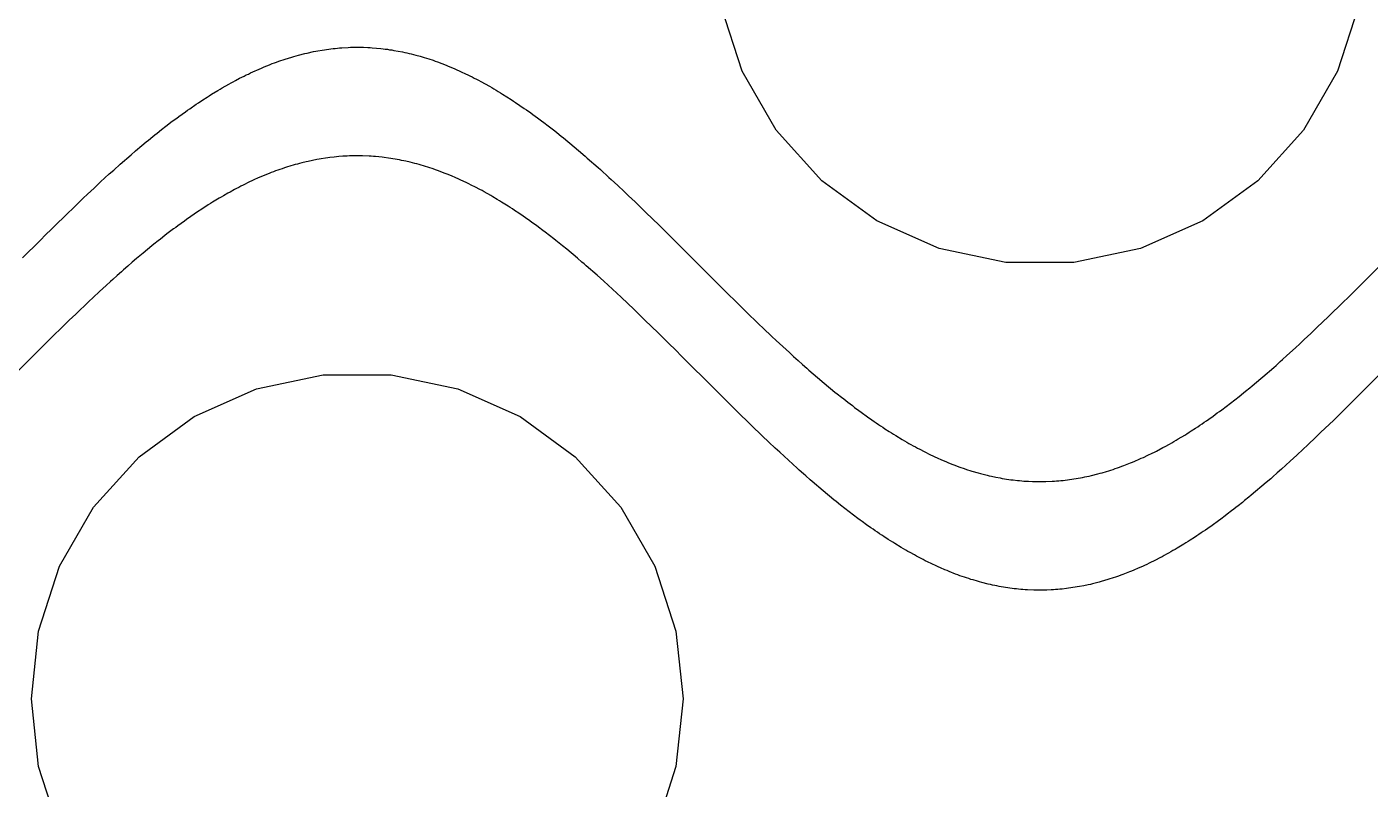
# Model space of a CAD drawing. Header units: metres. Extents: x 20 to 1108, y 20 to 485.
# Drawn here: x 540.62 to 571.53, y 430.07 to 447.62 of the extents above; entities that cross this region are included whole.
import ezdxf

# ---------------------------------------------------------------- set-up
doc = ezdxf.new("R2010")
doc.units = ezdxf.units.M

msp = doc.modelspace()

# ---------------------------------------------------------------- linework, layer by layer
for p, q in [((557.075, 446.602), (556.59, 448.093)), ((571.262, 448.093), (570.778, 446.602)), ((547.012, 447.008), (547.063, 447.02)), ((547.063, 447.02), (547.212, 447.052)), ((547.212, 447.052), (547.262, 447.062)), ((547.262, 447.062), (547.313, 447.07)), ((547.313, 447.07), (547.413, 447.088)), ((547.413, 447.088), (547.462, 447.096)), ((547.462, 447.096), (547.512, 447.103)), ((547.512, 447.103), (547.563, 447.11)), ((547.563, 447.11), (547.613, 447.116)), ((547.613, 447.116), (547.663, 447.121)), ((547.663, 447.121), (547.712, 447.127)), ((547.712, 447.127), (547.762, 447.132)), ((547.762, 447.132), (547.813, 447.136)), ((547.813, 447.136), (547.863, 447.14)), ((547.863, 447.14), (548.012, 447.149)), ((548.012, 447.149), (548.063, 447.151)), ((548.063, 447.151), (548.163, 447.152)), ((548.163, 447.152), (548.262, 447.152)), ((548.262, 447.152), (548.363, 447.151)), ((548.363, 447.151), (548.462, 447.147)), ((548.462, 447.147), (548.512, 447.144)), ((548.512, 447.144), (548.563, 447.141)), ((548.563, 447.141), (548.663, 447.133)), ((548.663, 447.133), (548.762, 447.123)), ((548.762, 447.123), (548.813, 447.117)), ((548.813, 447.117), (548.863, 447.111)), ((548.863, 447.111), (548.913, 447.105)), ((548.913, 447.105), (548.962, 447.097)), ((548.962, 447.097), (549.012, 447.09)), ((549.012, 447.09), (549.063, 447.081)), ((549.063, 447.081), (549.163, 447.064)), ((549.163, 447.064), (549.262, 447.044)), ((549.262, 447.044), (549.313, 447.033)), ((549.313, 447.033), (549.363, 447.023)), ((549.363, 447.023), (549.413, 447.011)), ((546.063, 446.695), (546.113, 446.716)), ((546.113, 446.716), (546.163, 446.736)), ((546.163, 446.736), (546.212, 446.756)), ((546.212, 446.756), (546.262, 446.775)), ((546.262, 446.775), (546.313, 446.794)), ((546.313, 446.794), (546.363, 446.812)), ((546.363, 446.812), (546.413, 446.83)), ((546.413, 446.83), (546.462, 446.848)), ((546.462, 446.848), (546.512, 446.864)), ((546.512, 446.864), (546.563, 446.881)), ((546.563, 446.881), (546.712, 446.928)), ((546.712, 446.928), (546.762, 446.943)), ((546.762, 446.943), (546.813, 446.956)), ((546.813, 446.956), (546.863, 446.97)), ((546.863, 446.97), (547.012, 447.008)), ((549.413, 447.011), (549.462, 446.998)), ((549.462, 446.998), (549.512, 446.986)), ((549.512, 446.986), (549.563, 446.973)), ((549.563, 446.973), (549.663, 446.945)), ((549.663, 446.945), (549.762, 446.916)), ((549.762, 446.916), (549.813, 446.901)), ((549.813, 446.901), (549.863, 446.885)), ((549.863, 446.885), (549.962, 446.852)), ((549.962, 446.852), (550.012, 446.834)), ((550.012, 446.834), (550.063, 446.817)), ((550.063, 446.817), (550.163, 446.779)), ((550.163, 446.779), (550.262, 446.74)), ((550.262, 446.74), (550.313, 446.72)), ((550.313, 446.72), (550.413, 446.679)), ((545.413, 446.386), (545.512, 446.439)), ((545.512, 446.439), (545.563, 446.464)), ((545.563, 446.464), (545.613, 446.488)), ((545.613, 446.488), (545.663, 446.514)), ((545.663, 446.514), (545.712, 446.537)), ((545.712, 446.537), (545.762, 446.562)), ((545.762, 446.562), (545.813, 446.585)), ((545.813, 446.585), (545.962, 446.652)), ((545.962, 446.652), (546.012, 446.674)), ((546.012, 446.674), (546.063, 446.695)), ((550.413, 446.679), (550.462, 446.657)), ((550.462, 446.657), (550.512, 446.635)), ((550.512, 446.635), (550.563, 446.612)), ((550.563, 446.612), (550.613, 446.59)), ((550.613, 446.59), (550.712, 446.543)), ((550.712, 446.543), (550.762, 446.519)), ((550.762, 446.519), (550.813, 446.494)), ((550.813, 446.494), (550.863, 446.47)), ((550.863, 446.47), (550.913, 446.444)), ((550.913, 446.444), (550.962, 446.418)), ((550.962, 446.418), (551.012, 446.392)), ((557.859, 445.244), (557.075, 446.602)), ((570.778, 446.602), (569.994, 445.244)), ((544.863, 446.069), (545.012, 446.159)), ((545.012, 446.159), (545.063, 446.19)), ((545.063, 446.19), (545.113, 446.219)), ((545.113, 446.219), (545.262, 446.304)), ((545.262, 446.304), (545.313, 446.332)), ((545.313, 446.332), (545.363, 446.359)), ((545.363, 446.359), (545.413, 446.386)), ((551.012, 446.392), (551.063, 446.365)), ((551.063, 446.365), (551.163, 446.311)), ((551.163, 446.311), (551.262, 446.254)), ((551.262, 446.254), (551.313, 446.226)), ((551.313, 446.226), (551.363, 446.196)), ((551.363, 446.196), (551.413, 446.166)), ((551.413, 446.166), (551.462, 446.137)), ((551.462, 446.137), (551.512, 446.106)), ((551.512, 446.106), (551.563, 446.075)), ((544.363, 445.738), (544.512, 445.841)), ((544.512, 445.841), (544.563, 445.874)), ((544.563, 445.874), (544.663, 445.941)), ((544.663, 445.941), (544.762, 446.005)), ((544.762, 446.005), (544.813, 446.037)), ((544.813, 446.037), (544.863, 446.069)), ((551.563, 446.075), (551.663, 446.013)), ((551.663, 446.013), (551.762, 445.948)), ((551.762, 445.948), (551.813, 445.915)), ((551.813, 445.915), (551.863, 445.882)), ((551.863, 445.882), (551.962, 445.815)), ((551.962, 445.815), (552.063, 445.746)), ((543.962, 445.448), (544.063, 445.523)), ((544.063, 445.523), (544.113, 445.56)), ((544.113, 445.56), (544.262, 445.668)), ((544.262, 445.668), (544.313, 445.703)), ((544.313, 445.703), (544.363, 445.738)), ((552.063, 445.746), (552.113, 445.711)), ((552.113, 445.711), (552.212, 445.64)), ((552.212, 445.64), (552.262, 445.605)), ((552.262, 445.605), (552.313, 445.568)), ((552.313, 445.568), (552.363, 445.531)), ((552.363, 445.531), (552.462, 445.457)), ((543.563, 445.137), (543.613, 445.177)), ((543.613, 445.177), (543.712, 445.256)), ((543.712, 445.256), (543.813, 445.334)), ((543.813, 445.334), (543.962, 445.448)), ((552.462, 445.457), (552.512, 445.419)), ((552.512, 445.419), (552.613, 445.343)), ((552.613, 445.343), (552.762, 445.226)), ((552.762, 445.226), (552.813, 445.187)), ((552.813, 445.187), (552.913, 445.106)), ((558.908, 444.079), (557.859, 445.244)), ((569.994, 445.244), (568.945, 444.079)), ((543.113, 444.765), (543.262, 444.891)), ((543.262, 444.891), (543.363, 444.975)), ((543.363, 444.975), (543.413, 445.016)), ((543.413, 445.016), (543.512, 445.097)), ((543.512, 445.097), (543.563, 445.137)), ((552.913, 445.106), (552.962, 445.066)), ((552.962, 445.066), (553.063, 444.984)), ((553.063, 444.984), (553.113, 444.943)), ((553.113, 444.943), (553.212, 444.859)), ((553.212, 444.859), (553.313, 444.775)), ((542.762, 444.46), (542.863, 444.548)), ((542.863, 444.548), (542.913, 444.592)), ((542.913, 444.592), (543.012, 444.679)), ((543.012, 444.679), (543.113, 444.765)), ((547.19, 444.547), (547.09, 444.526)), ((547.29, 444.567), (547.19, 444.547)), ((547.34, 444.575), (547.29, 444.567)), ((547.39, 444.584), (547.34, 444.575)), ((547.49, 444.6), (547.39, 444.584)), ((547.54, 444.607), (547.49, 444.6)), ((547.59, 444.613), (547.54, 444.607)), ((547.69, 444.625), (547.59, 444.613)), ((547.74, 444.63), (547.69, 444.625)), ((547.791, 444.634), (547.74, 444.63)), ((547.89, 444.642), (547.791, 444.634)), ((547.99, 444.648), (547.89, 444.642)), ((548.041, 444.65), (547.99, 444.648)), ((548.19, 444.652), (548.041, 444.65)), ((548.24, 444.652), (548.19, 444.652)), ((548.29, 444.652), (548.24, 444.652)), ((548.34, 444.652), (548.29, 444.652)), ((548.49, 444.646), (548.34, 444.652)), ((548.54, 444.642), (548.49, 444.646)), ((548.59, 444.639), (548.54, 444.642)), ((548.64, 444.635), (548.59, 444.639)), ((548.79, 444.62), (548.64, 444.635)), ((548.84, 444.614), (548.79, 444.62)), ((548.94, 444.601), (548.84, 444.614)), ((548.99, 444.593), (548.94, 444.601)), ((549.041, 444.585), (548.99, 444.593)), ((549.19, 444.559), (549.041, 444.585)), ((549.24, 444.549), (549.19, 444.559)), ((549.291, 444.538), (549.24, 444.549)), ((553.313, 444.775), (553.462, 444.646)), ((553.462, 444.646), (553.512, 444.602)), ((553.512, 444.602), (553.613, 444.514)), ((542.313, 444.052), (542.512, 444.236)), ((542.512, 444.236), (542.613, 444.325)), ((542.613, 444.325), (542.762, 444.46)), ((546.19, 444.247), (546.09, 444.206)), ((546.24, 444.266), (546.19, 444.247)), ((546.29, 444.285), (546.24, 444.266)), ((546.34, 444.304), (546.29, 444.285)), ((546.39, 444.322), (546.34, 444.304)), ((546.44, 444.34), (546.39, 444.322)), ((546.49, 444.357), (546.44, 444.34)), ((546.541, 444.373), (546.49, 444.357)), ((546.59, 444.39), (546.541, 444.373)), ((546.69, 444.421), (546.59, 444.39)), ((546.74, 444.436), (546.69, 444.421)), ((546.791, 444.45), (546.74, 444.436)), ((546.84, 444.464), (546.791, 444.45)), ((546.89, 444.477), (546.84, 444.464)), ((546.94, 444.49), (546.89, 444.477)), ((547.04, 444.514), (546.94, 444.49)), ((547.09, 444.526), (547.04, 444.514)), ((549.34, 444.527), (549.291, 444.538)), ((549.44, 444.504), (549.34, 444.527)), ((549.54, 444.479), (549.44, 444.504)), ((549.59, 444.466), (549.54, 444.479)), ((549.64, 444.451), (549.59, 444.466)), ((549.69, 444.438), (549.64, 444.451)), ((549.74, 444.423), (549.69, 444.438)), ((549.79, 444.407), (549.74, 444.423)), ((549.84, 444.392), (549.79, 444.407)), ((549.89, 444.376), (549.84, 444.392)), ((549.94, 444.36), (549.89, 444.376)), ((550.04, 444.324), (549.94, 444.36)), ((550.09, 444.306), (550.04, 444.324)), ((550.14, 444.288), (550.09, 444.306)), ((550.24, 444.249), (550.14, 444.288)), ((550.291, 444.23), (550.24, 444.249)), ((553.613, 444.514), (553.663, 444.47)), ((553.663, 444.47), (553.762, 444.381)), ((553.762, 444.381), (553.813, 444.336)), ((553.813, 444.336), (554.012, 444.154)), ((542.163, 443.912), (542.313, 444.052)), ((545.49, 443.926), (545.44, 443.901)), ((545.541, 443.952), (545.49, 443.926)), ((545.59, 443.978), (545.541, 443.952)), ((545.74, 444.051), (545.59, 443.978)), ((545.79, 444.074), (545.74, 444.051)), ((545.84, 444.098), (545.79, 444.074)), ((545.94, 444.143), (545.84, 444.098)), ((546.04, 444.186), (545.94, 444.143)), ((546.09, 444.206), (546.04, 444.186)), ((550.39, 444.189), (550.291, 444.23)), ((550.49, 444.146), (550.39, 444.189)), ((550.541, 444.123), (550.49, 444.146)), ((550.59, 444.101), (550.541, 444.123)), ((550.74, 444.03), (550.59, 444.101)), ((550.79, 444.006), (550.74, 444.03)), ((550.84, 443.981), (550.79, 444.006)), ((550.94, 443.93), (550.84, 443.981)), ((551.04, 443.877), (550.94, 443.93)), ((554.012, 444.154), (554.063, 444.109)), ((554.063, 444.109), (554.212, 443.97)), ((554.212, 443.97), (554.363, 443.829)), ((560.176, 443.157), (558.908, 444.079)), ((568.945, 444.079), (567.676, 443.157)), ((541.762, 443.532), (541.913, 443.676)), ((541.913, 443.676), (542.012, 443.771)), ((542.012, 443.771), (542.163, 443.912)), ((545.04, 443.676), (544.89, 443.585)), ((545.09, 443.705), (545.04, 443.676)), ((545.14, 443.735), (545.09, 443.705)), ((545.24, 443.791), (545.14, 443.735)), ((545.291, 443.819), (545.24, 443.791)), ((545.39, 443.874), (545.291, 443.819)), ((545.44, 443.901), (545.39, 443.874)), ((551.09, 443.851), (551.04, 443.877)), ((551.14, 443.823), (551.09, 443.851)), ((551.29, 443.738), (551.14, 443.823)), ((551.34, 443.709), (551.29, 443.738)), ((551.44, 443.651), (551.34, 443.709)), ((551.49, 443.62), (551.44, 443.651)), ((551.541, 443.589), (551.49, 443.62)), ((554.363, 443.829), (554.462, 443.735)), ((554.462, 443.735), (554.613, 443.592)), ((541.462, 443.242), (541.762, 443.532)), ((544.54, 443.36), (544.39, 443.257)), ((544.64, 443.426), (544.54, 443.36)), ((544.79, 443.523), (544.64, 443.426)), ((544.84, 443.554), (544.79, 443.523)), ((544.89, 443.585), (544.84, 443.554)), ((551.69, 443.495), (551.541, 443.589)), ((551.74, 443.463), (551.69, 443.495)), ((551.791, 443.43), (551.74, 443.463)), ((551.84, 443.398), (551.791, 443.43)), ((551.94, 443.33), (551.84, 443.398)), ((552.04, 443.262), (551.94, 443.33)), ((554.613, 443.592), (554.712, 443.495)), ((554.712, 443.495), (554.863, 443.351)), ((554.863, 443.351), (555.012, 443.204)), ((541.163, 442.947), (541.313, 443.095)), ((541.313, 443.095), (541.462, 443.242)), ((544.041, 443.006), (543.99, 442.969)), ((544.09, 443.043), (544.041, 443.006)), ((544.24, 443.152), (544.09, 443.043)), ((544.291, 443.187), (544.24, 443.152)), ((544.39, 443.257), (544.291, 443.187)), ((552.09, 443.227), (552.04, 443.262)), ((552.19, 443.156), (552.09, 443.227)), ((552.24, 443.12), (552.19, 443.156)), ((552.34, 443.048), (552.24, 443.12)), ((552.39, 443.011), (552.34, 443.048)), ((552.49, 442.936), (552.39, 443.011)), ((555.012, 443.204), (555.163, 443.058)), ((555.163, 443.058), (555.413, 442.811)), ((561.609, 442.52), (560.176, 443.157)), ((567.676, 443.157), (566.244, 442.52)), ((540.512, 442.301), (540.913, 442.699)), ((540.913, 442.699), (541.063, 442.849)), ((541.063, 442.849), (541.163, 442.947)), ((543.64, 442.698), (543.54, 442.619)), ((543.69, 442.738), (543.64, 442.698)), ((543.79, 442.817), (543.69, 442.738)), ((543.84, 442.855), (543.79, 442.817)), ((543.99, 442.969), (543.84, 442.855)), ((552.54, 442.899), (552.49, 442.936)), ((552.64, 442.821), (552.54, 442.899)), ((552.74, 442.743), (552.64, 442.821)), ((552.791, 442.704), (552.74, 442.743)), ((552.94, 442.584), (552.791, 442.704)), ((555.413, 442.811), (555.613, 442.611)), ((543.29, 442.414), (543.14, 442.288)), ((543.39, 442.497), (543.29, 442.414)), ((543.49, 442.578), (543.39, 442.497)), ((543.54, 442.619), (543.49, 442.578)), ((553.041, 442.502), (552.94, 442.584)), ((553.14, 442.42), (553.041, 442.502)), ((553.19, 442.378), (553.14, 442.42)), ((555.613, 442.611), (556.462, 441.763)), ((563.142, 442.194), (561.609, 442.52)), ((566.244, 442.52), (564.71, 442.194)), ((571.413, 441.785), (572.163, 442.534)), ((542.94, 442.115), (542.84, 442.028)), ((543.041, 442.202), (542.94, 442.115)), ((543.14, 442.288), (543.041, 442.202)), ((553.29, 442.293), (553.19, 442.378)), ((553.39, 442.208), (553.29, 442.293)), ((553.44, 442.165), (553.39, 442.208)), ((553.49, 442.121), (553.44, 442.165)), ((553.59, 442.034), (553.49, 442.121)), ((564.71, 442.194), (563.142, 442.194)), ((542.59, 441.806), (542.54, 441.76)), ((542.69, 441.896), (542.59, 441.806)), ((542.791, 441.985), (542.69, 441.896)), ((542.84, 442.028), (542.791, 441.985)), ((553.64, 441.99), (553.59, 442.034)), ((553.74, 441.902), (553.64, 441.99)), ((553.89, 441.766), (553.74, 441.902)), ((553.99, 441.675), (553.89, 441.766)), ((556.462, 441.763), (556.712, 441.514)), ((571.113, 441.486), (571.413, 441.785)), ((542.29, 441.53), (542.14, 441.391)), ((542.44, 441.669), (542.29, 441.53)), ((542.54, 441.76), (542.44, 441.669)), ((554.09, 441.583), (553.99, 441.675)), ((554.19, 441.49), (554.09, 441.583)), ((554.291, 441.398), (554.19, 441.49)), ((556.712, 441.514), (556.962, 441.267)), ((570.813, 441.191), (571.113, 441.486)), ((542.04, 441.297), (541.74, 441.011)), ((542.14, 441.391), (542.04, 441.297)), ((554.59, 441.113), (554.291, 441.398)), ((556.962, 441.267), (557.163, 441.07)), ((570.663, 441.044), (570.813, 441.191)), ((541.59, 440.866), (541.44, 440.72)), ((541.74, 441.011), (541.59, 440.866)), ((554.69, 441.018), (554.59, 441.113)), ((554.84, 440.872), (554.69, 441.018)), ((554.99, 440.727), (554.84, 440.872)), ((557.163, 441.07), (557.462, 440.78)), ((570.313, 440.706), (570.563, 440.946)), ((570.563, 440.946), (570.663, 441.044)), ((541.44, 440.72), (541.19, 440.475)), ((555.14, 440.579), (554.99, 440.727)), ((555.29, 440.432), (555.14, 440.579)), ((557.462, 440.78), (557.563, 440.684)), ((557.563, 440.684), (557.762, 440.494)), ((570.012, 440.421), (570.163, 440.563)), ((570.163, 440.563), (570.313, 440.706)), ((541.04, 440.326), (540.79, 440.077)), ((541.19, 440.475), (541.04, 440.326)), ((555.39, 440.333), (555.29, 440.432)), ((555.541, 440.184), (555.39, 440.333)), ((557.762, 440.494), (557.863, 440.401)), ((557.863, 440.401), (558.012, 440.261)), ((558.012, 440.261), (558.163, 440.122)), ((569.613, 440.052), (569.812, 440.236)), ((569.812, 440.236), (569.913, 440.328)), ((569.913, 440.328), (570.012, 440.421)), ((540.79, 440.077), (539.99, 439.278)), ((555.69, 440.034), (555.541, 440.184)), ((556.44, 439.285), (555.69, 440.034)), ((558.163, 440.122), (558.262, 440.031)), ((558.262, 440.031), (558.363, 439.942)), ((558.363, 439.942), (558.462, 439.852)), ((569.363, 439.828), (569.462, 439.917)), ((569.462, 439.917), (569.512, 439.962)), ((569.512, 439.962), (569.613, 440.052)), ((572.24, 440.111), (571.39, 439.263)), ((545.901, 439.285), (547.434, 439.611)), ((547.434, 439.611), (549.002, 439.611)), ((549.002, 439.611), (550.536, 439.285)), ((558.462, 439.852), (558.563, 439.764)), ((558.563, 439.764), (558.613, 439.72)), ((558.613, 439.72), (558.712, 439.633)), ((558.712, 439.633), (558.813, 439.547)), ((569.063, 439.567), (569.163, 439.652)), ((569.163, 439.652), (569.212, 439.696)), ((569.212, 439.696), (569.313, 439.783)), ((569.313, 439.783), (569.363, 439.828)), ((558.813, 439.547), (558.962, 439.421)), ((558.962, 439.421), (559.063, 439.337)), ((559.063, 439.337), (559.113, 439.296)), ((559.113, 439.296), (559.212, 439.215)), ((568.663, 439.233), (568.762, 439.315)), ((568.762, 439.315), (568.813, 439.356)), ((568.813, 439.356), (569.012, 439.524)), ((569.012, 439.524), (569.063, 439.567)), ((544.468, 438.648), (545.901, 439.285)), ((550.536, 439.285), (551.968, 438.648)), ((556.74, 438.986), (556.44, 439.285)), ((557.04, 438.691), (556.74, 438.986)), ((559.212, 439.215), (559.262, 439.174)), ((559.262, 439.174), (559.363, 439.095)), ((559.363, 439.095), (559.413, 439.055)), ((559.413, 439.055), (559.462, 439.016)), ((559.462, 439.016), (559.512, 438.978)), ((568.313, 438.956), (568.512, 439.112)), ((568.512, 439.112), (568.613, 439.193)), ((568.613, 439.193), (568.663, 439.233)), ((571.14, 439.014), (570.89, 438.767)), ((571.39, 439.263), (571.14, 439.014)), ((557.19, 438.544), (557.04, 438.691)), ((559.512, 438.978), (559.613, 438.901)), ((559.613, 438.901), (559.663, 438.862)), ((559.663, 438.862), (559.762, 438.788)), ((559.762, 438.788), (559.813, 438.751)), ((559.813, 438.751), (559.962, 438.643)), ((567.913, 438.659), (568.012, 438.732)), ((568.012, 438.732), (568.063, 438.768)), ((568.063, 438.768), (568.113, 438.805)), ((568.113, 438.805), (568.212, 438.88)), ((568.212, 438.88), (568.313, 438.956)), ((570.89, 438.767), (570.69, 438.57)), ((543.2, 437.726), (544.468, 438.648)), ((551.968, 438.648), (553.237, 437.726)), ((557.29, 438.446), (557.19, 438.544)), ((557.54, 438.206), (557.29, 438.446)), ((559.962, 438.643), (560.063, 438.572)), ((560.063, 438.572), (560.113, 438.538)), ((560.113, 438.538), (560.163, 438.503)), ((560.163, 438.503), (560.212, 438.47)), ((560.212, 438.47), (560.262, 438.436)), ((560.262, 438.436), (560.313, 438.402)), ((560.313, 438.402), (560.363, 438.369)), ((560.363, 438.369), (560.462, 438.305)), ((567.413, 438.319), (567.512, 438.385)), ((567.512, 438.385), (567.563, 438.417)), ((567.563, 438.417), (567.613, 438.451)), ((567.613, 438.451), (567.663, 438.485)), ((567.663, 438.485), (567.712, 438.519)), ((567.712, 438.519), (567.762, 438.554)), ((567.762, 438.554), (567.813, 438.588)), ((567.813, 438.588), (567.913, 438.659)), ((570.69, 438.57), (570.39, 438.28)), ((557.69, 438.063), (557.54, 438.206)), ((557.84, 437.921), (557.69, 438.063)), ((560.462, 438.305), (560.512, 438.274)), ((560.512, 438.274), (560.563, 438.242)), ((560.563, 438.242), (560.613, 438.211)), ((560.613, 438.211), (560.762, 438.12)), ((560.762, 438.12), (560.813, 438.091)), ((560.813, 438.091), (560.863, 438.063)), ((560.863, 438.063), (560.913, 438.033)), ((566.962, 438.046), (567.012, 438.075)), ((567.012, 438.075), (567.063, 438.105)), ((567.063, 438.105), (567.113, 438.134)), ((567.113, 438.134), (567.262, 438.225)), ((567.262, 438.225), (567.312, 438.256)), ((567.312, 438.256), (567.363, 438.287)), ((567.363, 438.287), (567.413, 438.319)), ((570.29, 438.184), (570.09, 437.994)), ((570.39, 438.28), (570.29, 438.184)), ((557.94, 437.828), (557.84, 437.921)), ((558.041, 437.736), (557.94, 437.828)), ((560.913, 438.033), (560.962, 438.005)), ((560.962, 438.005), (561.012, 437.978)), ((561.012, 437.978), (561.063, 437.95)), ((561.063, 437.95), (561.113, 437.924)), ((561.113, 437.924), (561.163, 437.897)), ((561.163, 437.897), (561.262, 437.846)), ((561.262, 437.846), (561.313, 437.82)), ((561.313, 437.82), (561.363, 437.795)), ((561.363, 437.795), (561.413, 437.772)), ((561.413, 437.772), (561.462, 437.747)), ((561.462, 437.747), (561.512, 437.724)), ((566.313, 437.711), (566.413, 437.758)), ((566.413, 437.758), (566.512, 437.807)), ((566.512, 437.807), (566.563, 437.831)), ((566.563, 437.831), (566.613, 437.857)), ((566.613, 437.857), (566.762, 437.936)), ((566.762, 437.936), (566.813, 437.963)), ((566.813, 437.963), (566.913, 438.018)), ((566.913, 438.018), (566.962, 438.046)), ((569.84, 437.761), (569.69, 437.622)), ((569.99, 437.901), (569.84, 437.761)), ((570.09, 437.994), (569.99, 437.901)), ((542.151, 436.561), (543.2, 437.726)), ((553.237, 437.726), (554.286, 436.561)), ((558.24, 437.552), (558.041, 437.736)), ((558.34, 437.462), (558.24, 437.552)), ((558.39, 437.417), (558.34, 437.462)), ((561.512, 437.724), (561.563, 437.701)), ((561.563, 437.701), (561.663, 437.656)), ((561.663, 437.656), (561.762, 437.613)), ((561.762, 437.613), (561.813, 437.593)), ((561.813, 437.593), (561.863, 437.572)), ((561.863, 437.572), (562.012, 437.514)), ((562.012, 437.514), (562.063, 437.496)), ((562.063, 437.496), (562.113, 437.478)), ((562.113, 437.478), (562.163, 437.46)), ((562.163, 437.46), (562.262, 437.427)), ((565.563, 437.418), (565.613, 437.434)), ((565.613, 437.434), (565.663, 437.451)), ((565.663, 437.451), (565.712, 437.468)), ((565.712, 437.468), (565.762, 437.486)), ((565.762, 437.486), (565.813, 437.504)), ((565.813, 437.504), (565.863, 437.523)), ((565.863, 437.523), (566.012, 437.581)), ((566.012, 437.581), (566.062, 437.602)), ((566.062, 437.602), (566.113, 437.623)), ((566.113, 437.623), (566.212, 437.666)), ((566.212, 437.666), (566.262, 437.689)), ((566.262, 437.689), (566.313, 437.711)), ((569.49, 437.442), (569.39, 437.352)), ((569.59, 437.531), (569.49, 437.442)), ((569.69, 437.622), (569.59, 437.531)), ((558.49, 437.328), (558.39, 437.417)), ((558.54, 437.283), (558.49, 437.328)), ((558.64, 437.196), (558.54, 437.283)), ((558.69, 437.152), (558.64, 437.196)), ((558.79, 437.067), (558.69, 437.152)), ((562.262, 437.427), (562.313, 437.41)), ((562.313, 437.41), (562.363, 437.395)), ((562.363, 437.395), (562.512, 437.351)), ((562.512, 437.351), (562.563, 437.337)), ((562.563, 437.337), (562.712, 437.299)), ((562.712, 437.299), (562.762, 437.287)), ((562.762, 437.287), (562.813, 437.277)), ((562.813, 437.277), (562.913, 437.255)), ((562.913, 437.255), (563.012, 437.236)), ((563.012, 437.236), (563.063, 437.227)), ((563.063, 437.227), (563.212, 437.203)), ((563.212, 437.203), (563.262, 437.196)), ((563.262, 437.196), (563.313, 437.191)), ((563.313, 437.191), (563.413, 437.179)), ((563.413, 437.179), (563.462, 437.174)), ((563.462, 437.174), (563.512, 437.17)), ((563.512, 437.17), (563.563, 437.166)), ((563.563, 437.166), (563.613, 437.162)), ((563.613, 437.162), (563.663, 437.159)), ((563.663, 437.159), (563.762, 437.155)), ((563.762, 437.155), (563.813, 437.153)), ((563.813, 437.153), (563.863, 437.153)), ((563.863, 437.153), (563.913, 437.152)), ((563.913, 437.152), (563.962, 437.152)), ((563.962, 437.152), (564.063, 437.154)), ((564.063, 437.154), (564.212, 437.16)), ((564.212, 437.16), (564.262, 437.164)), ((564.262, 437.164), (564.313, 437.167)), ((564.313, 437.167), (564.363, 437.172)), ((564.363, 437.172), (564.413, 437.176)), ((564.413, 437.176), (564.462, 437.181)), ((564.462, 437.181), (564.512, 437.187)), ((564.512, 437.187), (564.563, 437.193)), ((564.563, 437.193), (564.613, 437.199)), ((564.613, 437.199), (564.663, 437.207)), ((564.663, 437.207), (564.712, 437.214)), ((564.712, 437.214), (564.762, 437.222)), ((564.762, 437.222), (564.812, 437.231)), ((564.812, 437.231), (564.863, 437.239)), ((564.863, 437.239), (564.913, 437.249)), ((564.913, 437.249), (564.962, 437.26)), ((564.962, 437.26), (565.012, 437.27)), ((565.012, 437.27), (565.063, 437.281)), ((565.063, 437.281), (565.113, 437.292)), ((565.113, 437.292), (565.262, 437.33)), ((565.262, 437.33), (565.313, 437.344)), ((565.313, 437.344), (565.363, 437.358)), ((565.363, 437.358), (565.462, 437.387)), ((565.462, 437.387), (565.512, 437.402)), ((565.512, 437.402), (565.563, 437.418)), ((569.14, 437.133), (569.04, 437.047)), ((569.24, 437.22), (569.14, 437.133)), ((569.29, 437.264), (569.24, 437.22)), ((569.39, 437.352), (569.29, 437.264)), ((558.84, 437.024), (558.79, 437.067)), ((559.04, 436.856), (558.84, 437.024)), ((559.09, 436.815), (559.04, 436.856)), ((559.19, 436.733), (559.09, 436.815)), ((568.79, 436.837), (568.74, 436.796)), ((568.89, 436.921), (568.79, 436.837)), ((569.04, 437.047), (568.89, 436.921)), ((541.367, 435.203), (542.151, 436.561)), ((554.286, 436.561), (555.07, 435.203)), ((559.24, 436.693), (559.19, 436.733)), ((559.34, 436.612), (559.24, 436.693)), ((559.54, 436.456), (559.34, 436.612)), ((568.39, 436.516), (568.34, 436.478)), ((568.44, 436.555), (568.39, 436.516)), ((568.49, 436.595), (568.44, 436.555)), ((568.59, 436.674), (568.49, 436.595)), ((568.64, 436.715), (568.59, 436.674)), ((568.74, 436.796), (568.64, 436.715)), ((559.64, 436.38), (559.54, 436.456)), ((559.74, 436.305), (559.64, 436.38)), ((559.79, 436.268), (559.74, 436.305)), ((559.84, 436.232), (559.79, 436.268)), ((559.94, 436.159), (559.84, 436.232)), ((568.04, 436.251), (567.89, 436.143)), ((568.09, 436.288), (568.04, 436.251)), ((568.19, 436.362), (568.09, 436.288)), ((568.24, 436.401), (568.19, 436.362)), ((568.34, 436.478), (568.24, 436.401)), ((560.04, 436.088), (559.94, 436.159)), ((560.09, 436.054), (560.04, 436.088)), ((560.14, 436.019), (560.09, 436.054)), ((560.19, 435.985), (560.14, 436.019)), ((560.24, 435.951), (560.19, 435.985)), ((560.29, 435.917), (560.24, 435.951)), ((560.34, 435.885), (560.29, 435.917)), ((567.54, 435.902), (567.49, 435.869)), ((567.59, 435.936), (567.54, 435.902)), ((567.64, 435.97), (567.59, 435.936)), ((567.69, 436.003), (567.64, 435.97)), ((567.74, 436.038), (567.69, 436.003)), ((567.79, 436.072), (567.74, 436.038)), ((567.89, 436.143), (567.79, 436.072)), ((560.44, 435.819), (560.34, 435.885)), ((560.49, 435.787), (560.44, 435.819)), ((560.541, 435.756), (560.49, 435.787)), ((560.59, 435.725), (560.541, 435.756)), ((560.74, 435.634), (560.59, 435.725)), ((560.79, 435.605), (560.74, 435.634)), ((560.84, 435.575), (560.79, 435.605)), ((567.04, 435.591), (566.99, 435.563)), ((567.09, 435.62), (567.04, 435.591)), ((567.24, 435.711), (567.09, 435.62)), ((567.29, 435.742), (567.24, 435.711)), ((567.34, 435.774), (567.29, 435.742)), ((567.39, 435.805), (567.34, 435.774)), ((567.49, 435.869), (567.39, 435.805)), ((560.89, 435.546), (560.84, 435.575)), ((560.94, 435.518), (560.89, 435.546)), ((561.04, 435.463), (560.94, 435.518)), ((561.09, 435.436), (561.04, 435.463)), ((561.24, 435.357), (561.09, 435.436)), ((561.29, 435.331), (561.24, 435.357)), ((561.34, 435.307), (561.29, 435.331)), ((561.44, 435.258), (561.34, 435.307)), ((566.44, 435.272), (566.39, 435.247)), ((566.49, 435.295), (566.44, 435.272)), ((566.54, 435.32), (566.49, 435.295)), ((566.59, 435.346), (566.54, 435.32)), ((566.69, 435.397), (566.59, 435.346)), ((566.74, 435.424), (566.69, 435.397)), ((566.79, 435.45), (566.74, 435.424)), ((566.84, 435.478), (566.79, 435.45)), ((566.89, 435.505), (566.84, 435.478)), ((566.94, 435.533), (566.89, 435.505)), ((566.99, 435.563), (566.94, 435.533)), ((540.882, 433.712), (541.367, 435.203)), ((555.07, 435.203), (555.554, 433.712)), ((561.54, 435.211), (561.44, 435.258)), ((561.59, 435.189), (561.54, 435.211)), ((561.64, 435.166), (561.59, 435.189)), ((561.74, 435.123), (561.64, 435.166)), ((561.791, 435.102), (561.74, 435.123)), ((561.84, 435.081), (561.791, 435.102)), ((561.99, 435.023), (561.84, 435.081)), ((562.04, 435.004), (561.99, 435.023)), ((562.09, 434.986), (562.04, 435.004)), ((562.14, 434.968), (562.09, 434.986)), ((562.19, 434.951), (562.14, 434.968)), ((565.69, 434.96), (565.59, 434.927)), ((565.74, 434.978), (565.69, 434.96)), ((565.79, 434.996), (565.74, 434.978)), ((565.84, 435.014), (565.79, 434.996)), ((565.99, 435.072), (565.84, 435.014)), ((566.04, 435.093), (565.99, 435.072)), ((566.09, 435.113), (566.04, 435.093)), ((566.19, 435.156), (566.09, 435.113)), ((566.29, 435.201), (566.19, 435.156)), ((566.34, 435.224), (566.29, 435.201)), ((566.39, 435.247), (566.34, 435.224)), ((562.24, 434.934), (562.19, 434.951)), ((562.29, 434.918), (562.24, 434.934)), ((562.34, 434.902), (562.29, 434.918)), ((562.39, 434.887), (562.34, 434.902)), ((562.49, 434.858), (562.39, 434.887)), ((562.54, 434.844), (562.49, 434.858)), ((562.59, 434.83), (562.54, 434.844)), ((562.74, 434.792), (562.59, 434.83)), ((562.79, 434.781), (562.74, 434.792)), ((562.84, 434.77), (562.79, 434.781)), ((562.89, 434.76), (562.84, 434.77)), ((562.94, 434.749), (562.89, 434.76)), ((562.99, 434.739), (562.94, 434.749)), ((563.041, 434.731), (562.99, 434.739)), ((563.09, 434.722), (563.041, 434.731)), ((563.14, 434.714), (563.09, 434.722)), ((563.19, 434.707), (563.14, 434.714)), ((563.24, 434.699), (563.19, 434.707)), ((563.29, 434.693), (563.24, 434.699)), ((563.34, 434.687), (563.29, 434.693)), ((563.39, 434.681), (563.34, 434.687)), ((563.44, 434.676), (563.39, 434.681)), ((563.49, 434.672), (563.44, 434.676)), ((563.54, 434.667), (563.49, 434.672)), ((563.59, 434.664), (563.54, 434.667)), ((563.64, 434.66), (563.59, 434.664)), ((563.79, 434.654), (563.64, 434.66)), ((563.89, 434.652), (563.79, 434.654)), ((563.94, 434.652), (563.89, 434.652)), ((563.99, 434.653), (563.94, 434.652)), ((564.04, 434.653), (563.99, 434.653)), ((564.09, 434.655), (564.04, 434.653)), ((564.19, 434.659), (564.09, 434.655)), ((564.24, 434.662), (564.19, 434.659)), ((564.29, 434.666), (564.24, 434.662)), ((564.34, 434.67), (564.29, 434.666)), ((564.39, 434.674), (564.34, 434.67)), ((564.44, 434.679), (564.39, 434.674)), ((564.54, 434.691), (564.44, 434.679)), ((564.59, 434.696), (564.54, 434.691)), ((564.64, 434.703), (564.59, 434.696)), ((564.79, 434.727), (564.64, 434.703)), ((564.84, 434.736), (564.79, 434.727)), ((564.94, 434.755), (564.84, 434.736)), ((565.04, 434.777), (564.94, 434.755)), ((565.09, 434.787), (565.04, 434.777)), ((565.14, 434.799), (565.09, 434.787)), ((565.29, 434.837), (565.14, 434.799)), ((565.34, 434.851), (565.29, 434.837)), ((565.49, 434.895), (565.34, 434.851)), ((565.54, 434.91), (565.49, 434.895)), ((565.59, 434.927), (565.54, 434.91)), ((540.718, 432.152), (540.882, 433.712)), ((555.554, 433.712), (555.718, 432.152)), ((540.882, 430.593), (540.718, 432.152)), ((555.718, 432.152), (555.554, 430.593)), ((541.367, 429.102), (540.882, 430.593)), ((555.554, 430.593), (555.07, 429.102))]:
    msp.add_line(p, q)

doc.saveas('drawing.dxf')
